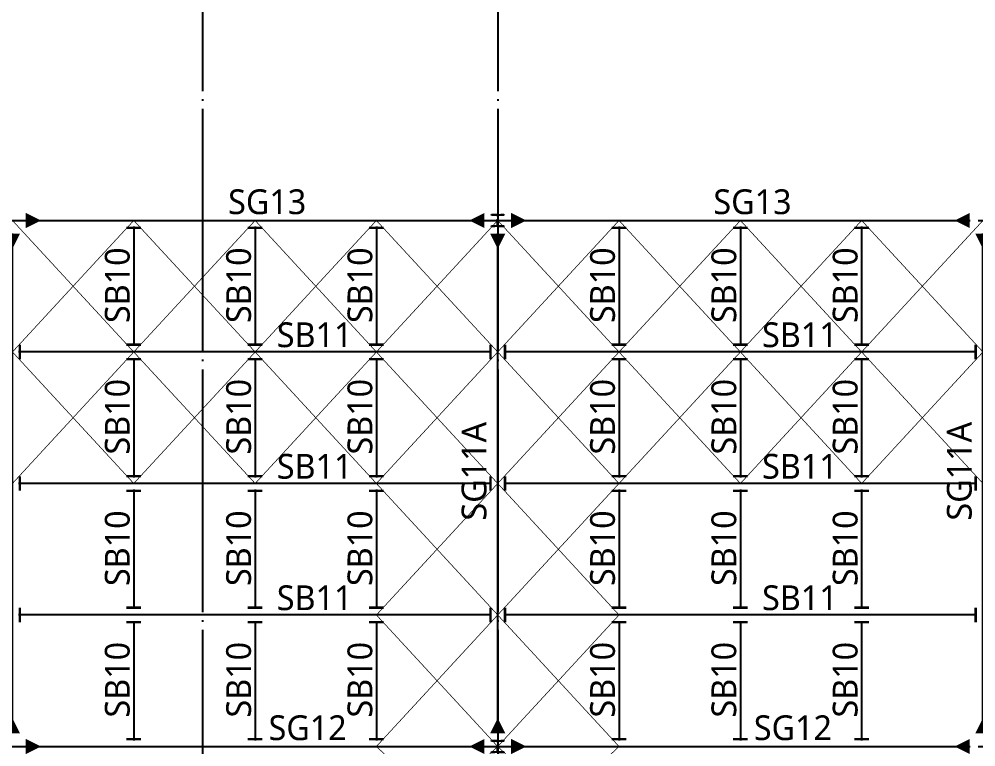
# Model space of a CAD drawing. Header units: millimetres. Extents: x -734060 to 504600, y -7739 to 118800.
# Drawn here: x 390065 to 413724, y 72891 to 90876 of the extents above; entities that cross this region are included whole.
import ezdxf

# ---------------------------------------------------------------- set-up
doc = ezdxf.new("R2010")
doc.units = ezdxf.units.MM
doc.header["$LTSCALE"] = 200
for name, pattern in [('CEN-GAUN', [32.2, 30, -1, 0.2, -1]), ('HIDDEN', [0.375, 0.25, -0.125]), ('PHANTOM2', [1.25, 0.625, -0.125, 0.125, -0.125, 0.125, -0.125])]:
    doc.linetypes.add(name, pattern=pattern)
doc.layers.get('DEFPOINTS').update_dxf_attribs({"color": 137})
for name, color, linetype in [('CEN', 1, 'CEN-GAUN'), ('ETC', 8, 'Continuous'), ('S-STG', 4, 'Continuous'), ('Z-STL-BEAM', 6, 'Continuous'), ('Z-하부구조체', 6, 'HIDDEN')]:
    doc.layers.add(name, color=color, linetype=linetype)
doc.styles.add('ROMANS', font='malgun.ttf')
doc.styles.add('휘츠', font='malgun.ttf')
doc.dimstyles.new('STL-MOM-150', dxfattribs={"dimscale": 150, "dimtxt": 3, "dimasz": 1, "dimexe": 1.25, "dimexo": 0.625, "dimgap": 1.5, "dimtad": 1, "dimtxsty": 'ROMANS', "dimblk": 'DOT_MOM', "dimcen": 0, "dimse1": 1, "dimse2": 1, "dimclrt": 2, "dimadec": 0, "dimazin": 0, "dimtfac": 1, "dimtmove": 2, "dimatfit": 3, "dimfxl": 1.25, "dimarcsym": 0})

# ---------------------------------------------------------------- blocks, each defined once
blk = doc.blocks.new('DOT_MOM')
at = {"color": 0}
blk.add_lwpolyline([(-3.5, 0, 0, 2.5, 0), (-1, 0, 2.5, 2.5, 0)], format="xyseb", dxfattribs=at)
blk = doc.blocks.new('*D294')
at = {"layer": 'DEFPOINTS', "color": 0, "transparency": 16777216}
for p in [(389900, 85725), (389900, 85725), (389900, 73075)]:
    blk.add_point(p, dxfattribs=at)
at = {"layer": 'S-STG', "lineweight": -2, "transparency": 16777216}
blk.add_line((389900, 73225), (389900, 85575), dxfattribs=at)
at = {"layer": 'S-STG', "lineweight": -2, "transparency": 16777216, "xscale": 150, "yscale": 150, "zscale": 150}
for p, rotation in [((389900, 85725), 90), ((389900, 73075), 270)]:
    blk.add_blockref('DOT_MOM', p, dxfattribs=dict(at, rotation=rotation))
at = {"layer": 'S-STG', "color": 4, "transparency": 16777216, "insert": (389318, 79703), "char_height": 875, "attachment_point": 5, "rotation": 90, "style": '휘츠'}
blk.add_mtext('{\\H0.7x;SG11A}', dxfattribs=at)
blk = doc.blocks.new('*D300')
at = {"layer": 'DEFPOINTS', "color": 0, "transparency": 16777216}
for p in [(401900, 85725), (401900, 85725), (401900, 73075)]:
    blk.add_point(p, dxfattribs=at)
at = {"layer": 'S-STG', "lineweight": -2, "transparency": 16777216}
blk.add_line((401900, 73225), (401900, 85575), dxfattribs=at)
at = {"layer": 'S-STG', "lineweight": -2, "transparency": 16777216, "xscale": 150, "yscale": 150, "zscale": 150}
for p, rotation in [((401900, 85725), 90), ((401900, 73075), 270)]:
    blk.add_blockref('DOT_MOM', p, dxfattribs=dict(at, rotation=rotation))
at = {"layer": 'S-STG', "color": 4, "transparency": 16777216, "insert": (401318, 79703), "char_height": 875, "attachment_point": 5, "rotation": 90, "style": '휘츠'}
blk.add_mtext('{\\H0.7x;SG11A}', dxfattribs=at)
blk = doc.blocks.new('*D306')
at = {"layer": 'DEFPOINTS', "color": 0, "transparency": 16777216}
for p in [(413900, 85725), (413900, 85725), (413900, 73075)]:
    blk.add_point(p, dxfattribs=at)
at = {"layer": 'S-STG', "lineweight": -2, "transparency": 16777216}
blk.add_line((413900, 73225), (413900, 85575), dxfattribs=at)
at = {"layer": 'S-STG', "lineweight": -2, "transparency": 16777216, "xscale": 150, "yscale": 150, "zscale": 150}
for p, rotation in [((413900, 85725), 90), ((413900, 73075), 270)]:
    blk.add_blockref('DOT_MOM', p, dxfattribs=dict(at, rotation=rotation))
at = {"layer": 'S-STG', "color": 4, "transparency": 16777216, "insert": (413318, 79703), "char_height": 875, "attachment_point": 5, "rotation": 90, "style": '휘츠'}
blk.add_mtext('{\\H0.7x;SG11A}', dxfattribs=at)
blk = doc.blocks.new('*D314')
at = {"layer": 'DEFPOINTS', "color": 0, "transparency": 16777216}
for p in [(402081, 85900), (413723, 85900), (413723, 85900)]:
    blk.add_point(p, dxfattribs=at)
at = {"layer": 'S-STG', "lineweight": -2, "transparency": 16777216}
blk.add_line((402231, 85900), (413573, 85900), dxfattribs=at)
at = {"layer": 'S-STG', "lineweight": -2, "transparency": 16777216, "xscale": 150, "yscale": 150, "zscale": 150, "rotation": 180}
blk.add_blockref('DOT_MOM', (402081, 85900), dxfattribs=at)
at = {"layer": 'S-STG', "lineweight": -2, "transparency": 16777216, "xscale": 150, "yscale": 150, "zscale": 150}
blk.add_blockref('DOT_MOM', (413723, 85900), dxfattribs=at)
at = {"layer": 'S-STG', "color": 4, "transparency": 16777216, "insert": (408200, 86359), "char_height": 875, "attachment_point": 5, "style": '휘츠'}
blk.add_mtext('{\\H0.7x;SG13}', dxfattribs=at)
blk = doc.blocks.new('*D316')
at = {"layer": 'DEFPOINTS', "color": 0, "transparency": 16777216}
for p in [(390081, 85900), (401723, 85900), (401723, 85900)]:
    blk.add_point(p, dxfattribs=at)
at = {"layer": 'S-STG', "lineweight": -2, "transparency": 16777216}
blk.add_line((390231, 85900), (401573, 85900), dxfattribs=at)
at = {"layer": 'S-STG', "lineweight": -2, "transparency": 16777216, "xscale": 150, "yscale": 150, "zscale": 150, "rotation": 180}
blk.add_blockref('DOT_MOM', (390081, 85900), dxfattribs=at)
at = {"layer": 'S-STG', "lineweight": -2, "transparency": 16777216, "xscale": 150, "yscale": 150, "zscale": 150}
blk.add_blockref('DOT_MOM', (401723, 85900), dxfattribs=at)
at = {"layer": 'S-STG', "color": 4, "transparency": 16777216, "insert": (396200, 86359), "char_height": 875, "attachment_point": 5, "style": '휘츠'}
blk.add_mtext('{\\H0.7x;SG13}', dxfattribs=at)
blk = doc.blocks.new('*D320')
at = {"layer": 'DEFPOINTS', "color": 0, "transparency": 16777216}
for p in [(402081, 72900), (413723, 72900), (413723, 72900)]:
    blk.add_point(p, dxfattribs=at)
at = {"layer": 'S-STG', "lineweight": -2, "transparency": 16777216}
blk.add_line((402231, 72900), (413573, 72900), dxfattribs=at)
at = {"layer": 'S-STG', "lineweight": -2, "transparency": 16777216, "xscale": 150, "yscale": 150, "zscale": 150, "rotation": 180}
blk.add_blockref('DOT_MOM', (402081, 72900), dxfattribs=at)
at = {"layer": 'S-STG', "lineweight": -2, "transparency": 16777216, "xscale": 150, "yscale": 150, "zscale": 150}
blk.add_blockref('DOT_MOM', (413723, 72900), dxfattribs=at)
at = {"layer": 'S-STG', "color": 4, "transparency": 16777216, "insert": (409200, 73359), "char_height": 875, "attachment_point": 5, "style": '휘츠'}
blk.add_mtext('{\\H0.7x;SG12}', dxfattribs=at)
blk = doc.blocks.new('*D322')
at = {"layer": 'DEFPOINTS', "color": 0, "transparency": 16777216}
for p in [(390081, 72900), (401723, 72900), (401723, 72900)]:
    blk.add_point(p, dxfattribs=at)
at = {"layer": 'S-STG', "lineweight": -2, "transparency": 16777216}
blk.add_line((390231, 72900), (401573, 72900), dxfattribs=at)
at = {"layer": 'S-STG', "lineweight": -2, "transparency": 16777216, "xscale": 150, "yscale": 150, "zscale": 150, "rotation": 180}
blk.add_blockref('DOT_MOM', (390081, 72900), dxfattribs=at)
at = {"layer": 'S-STG', "lineweight": -2, "transparency": 16777216, "xscale": 150, "yscale": 150, "zscale": 150}
blk.add_blockref('DOT_MOM', (401723, 72900), dxfattribs=at)
at = {"layer": 'S-STG', "color": 4, "transparency": 16777216, "insert": (397200, 73359), "char_height": 875, "attachment_point": 5, "style": '휘츠'}
blk.add_mtext('{\\H0.7x;SG12}', dxfattribs=at)
blk = doc.blocks.new('DOT_PIN')
at = {"layer": 'Z-STL-BEAM', "ltscale": 0.4, "const_width": 0.4}
blk.add_lwpolyline([(-1.2, 1.2), (-1.2, -1.2)], dxfattribs=at)
blk = doc.blocks.new('*D642')
at = {"layer": 'DEFPOINTS', "color": 0, "ltscale": 0.4, "transparency": 16777216}
for p in [(401900, 82650), (401900, 82650), (413900, 82650)]:
    blk.add_point(p, dxfattribs=at)
at = {"layer": 'Z-STL-BEAM', "lineweight": -2, "ltscale": 0.4, "transparency": 16777216}
blk.add_line((413750, 82650), (402050, 82650), dxfattribs=at)
at = {"layer": 'Z-STL-BEAM', "lineweight": -2, "ltscale": 0.4, "transparency": 16777216, "xscale": 150, "yscale": 150, "zscale": 150, "rotation": 180}
blk.add_blockref('DOT_PIN', (401900, 82650), dxfattribs=at)
at = {"layer": 'Z-STL-BEAM', "lineweight": -2, "ltscale": 0.4, "transparency": 16777216, "xscale": 150, "yscale": 150, "zscale": 150}
blk.add_blockref('DOT_PIN', (413900, 82650), dxfattribs=at)
at = {"layer": 'Z-STL-BEAM', "color": 2, "ltscale": 0.4, "transparency": 16777216, "insert": (409373, 83071), "char_height": 875, "attachment_point": 5, "style": '휘츠'}
blk.add_mtext('{\\H0.7x;SB11}', dxfattribs=at)
blk = doc.blocks.new('*D644')
at = {"layer": 'DEFPOINTS', "color": 0, "ltscale": 0.4, "transparency": 16777216}
for p in [(401900, 79400), (401900, 79400), (413900, 79400)]:
    blk.add_point(p, dxfattribs=at)
at = {"layer": 'Z-STL-BEAM', "lineweight": -2, "ltscale": 0.4, "transparency": 16777216}
blk.add_line((413750, 79400), (402050, 79400), dxfattribs=at)
at = {"layer": 'Z-STL-BEAM', "lineweight": -2, "ltscale": 0.4, "transparency": 16777216, "xscale": 150, "yscale": 150, "zscale": 150, "rotation": 180}
blk.add_blockref('DOT_PIN', (401900, 79400), dxfattribs=at)
at = {"layer": 'Z-STL-BEAM', "lineweight": -2, "ltscale": 0.4, "transparency": 16777216, "xscale": 150, "yscale": 150, "zscale": 150}
blk.add_blockref('DOT_PIN', (413900, 79400), dxfattribs=at)
at = {"layer": 'Z-STL-BEAM', "color": 2, "ltscale": 0.4, "transparency": 16777216, "insert": (409373, 79821), "char_height": 875, "attachment_point": 5, "style": '휘츠'}
blk.add_mtext('{\\H0.7x;SB11}', dxfattribs=at)
blk = doc.blocks.new('*D646')
at = {"layer": 'DEFPOINTS', "color": 0, "ltscale": 0.4, "transparency": 16777216}
for p in [(401900, 76150), (401900, 76150), (413900, 76150)]:
    blk.add_point(p, dxfattribs=at)
at = {"layer": 'Z-STL-BEAM', "lineweight": -2, "ltscale": 0.4, "transparency": 16777216}
blk.add_line((413750, 76150), (402050, 76150), dxfattribs=at)
at = {"layer": 'Z-STL-BEAM', "lineweight": -2, "ltscale": 0.4, "transparency": 16777216, "xscale": 150, "yscale": 150, "zscale": 150, "rotation": 180}
blk.add_blockref('DOT_PIN', (401900, 76150), dxfattribs=at)
at = {"layer": 'Z-STL-BEAM', "lineweight": -2, "ltscale": 0.4, "transparency": 16777216, "xscale": 150, "yscale": 150, "zscale": 150}
blk.add_blockref('DOT_PIN', (413900, 76150), dxfattribs=at)
at = {"layer": 'Z-STL-BEAM', "color": 2, "ltscale": 0.4, "transparency": 16777216, "insert": (409373, 76571), "char_height": 875, "attachment_point": 5, "style": '휘츠'}
blk.add_mtext('{\\H0.7x;SB11}', dxfattribs=at)
blk = doc.blocks.new('*D658')
at = {"layer": 'DEFPOINTS', "color": 0, "ltscale": 0.4, "transparency": 16777216}
for p in [(410900, 76150), (410900, 72900), (410900, 72900)]:
    blk.add_point(p, dxfattribs=at)
at = {"layer": 'Z-STL-BEAM', "lineweight": -2, "ltscale": 0.4, "transparency": 16777216}
blk.add_line((410900, 76000), (410900, 73050), dxfattribs=at)
at = {"layer": 'Z-STL-BEAM', "lineweight": -2, "ltscale": 0.4, "transparency": 16777216, "xscale": 150, "yscale": 150, "zscale": 150}
for p, rotation in [((410900, 76150), 90), ((410900, 72900), 270)]:
    blk.add_blockref('DOT_PIN', p, dxfattribs=dict(at, rotation=rotation))
at = {"layer": 'Z-STL-BEAM', "color": 2, "ltscale": 0.4, "transparency": 16777216, "insert": (410496, 74550), "char_height": 875, "attachment_point": 5, "rotation": 90, "style": '휘츠'}
blk.add_mtext('{\\H0.7x;SB10}', dxfattribs=at)
blk = doc.blocks.new('*D660')
at = {"layer": 'DEFPOINTS', "color": 0, "ltscale": 0.4, "transparency": 16777216}
for p in [(407900, 76150), (407900, 72900), (407900, 72900)]:
    blk.add_point(p, dxfattribs=at)
at = {"layer": 'Z-STL-BEAM', "lineweight": -2, "ltscale": 0.4, "transparency": 16777216}
blk.add_line((407900, 76000), (407900, 73050), dxfattribs=at)
at = {"layer": 'Z-STL-BEAM', "lineweight": -2, "ltscale": 0.4, "transparency": 16777216, "xscale": 150, "yscale": 150, "zscale": 150}
for p, rotation in [((407900, 76150), 90), ((407900, 72900), 270)]:
    blk.add_blockref('DOT_PIN', p, dxfattribs=dict(at, rotation=rotation))
at = {"layer": 'Z-STL-BEAM', "color": 2, "ltscale": 0.4, "transparency": 16777216, "insert": (407496, 74550), "char_height": 875, "attachment_point": 5, "rotation": 90, "style": '휘츠'}
blk.add_mtext('{\\H0.7x;SB10}', dxfattribs=at)
blk = doc.blocks.new('*D662')
at = {"layer": 'DEFPOINTS', "color": 0, "ltscale": 0.4, "transparency": 16777216}
for p in [(404900, 76150), (404900, 72900), (404900, 72900)]:
    blk.add_point(p, dxfattribs=at)
at = {"layer": 'Z-STL-BEAM', "lineweight": -2, "ltscale": 0.4, "transparency": 16777216}
blk.add_line((404900, 76000), (404900, 73050), dxfattribs=at)
at = {"layer": 'Z-STL-BEAM', "lineweight": -2, "ltscale": 0.4, "transparency": 16777216, "xscale": 150, "yscale": 150, "zscale": 150}
for p, rotation in [((404900, 76150), 90), ((404900, 72900), 270)]:
    blk.add_blockref('DOT_PIN', p, dxfattribs=dict(at, rotation=rotation))
at = {"layer": 'Z-STL-BEAM', "color": 2, "ltscale": 0.4, "transparency": 16777216, "insert": (404496, 74550), "char_height": 875, "attachment_point": 5, "rotation": 90, "style": '휘츠'}
blk.add_mtext('{\\H0.7x;SB10}', dxfattribs=at)
blk = doc.blocks.new('*D670')
at = {"layer": 'DEFPOINTS', "color": 0, "ltscale": 0.4, "transparency": 16777216}
for p in [(410900, 79400), (410900, 76150), (410900, 76150)]:
    blk.add_point(p, dxfattribs=at)
at = {"layer": 'Z-STL-BEAM', "lineweight": -2, "ltscale": 0.4, "transparency": 16777216}
blk.add_line((410900, 79250), (410900, 76300), dxfattribs=at)
at = {"layer": 'Z-STL-BEAM', "lineweight": -2, "ltscale": 0.4, "transparency": 16777216, "xscale": 150, "yscale": 150, "zscale": 150}
for p, rotation in [((410900, 79400), 90), ((410900, 76150), 270)]:
    blk.add_blockref('DOT_PIN', p, dxfattribs=dict(at, rotation=rotation))
at = {"layer": 'Z-STL-BEAM', "color": 2, "ltscale": 0.4, "transparency": 16777216, "insert": (410496, 77800), "char_height": 875, "attachment_point": 5, "rotation": 90, "style": '휘츠'}
blk.add_mtext('{\\H0.7x;SB10}', dxfattribs=at)
blk = doc.blocks.new('*D672')
at = {"layer": 'DEFPOINTS', "color": 0, "ltscale": 0.4, "transparency": 16777216}
for p in [(407900, 79400), (407900, 76150), (407900, 76150)]:
    blk.add_point(p, dxfattribs=at)
at = {"layer": 'Z-STL-BEAM', "lineweight": -2, "ltscale": 0.4, "transparency": 16777216}
blk.add_line((407900, 79250), (407900, 76300), dxfattribs=at)
at = {"layer": 'Z-STL-BEAM', "lineweight": -2, "ltscale": 0.4, "transparency": 16777216, "xscale": 150, "yscale": 150, "zscale": 150}
for p, rotation in [((407900, 79400), 90), ((407900, 76150), 270)]:
    blk.add_blockref('DOT_PIN', p, dxfattribs=dict(at, rotation=rotation))
at = {"layer": 'Z-STL-BEAM', "color": 2, "ltscale": 0.4, "transparency": 16777216, "insert": (407496, 77800), "char_height": 875, "attachment_point": 5, "rotation": 90, "style": '휘츠'}
blk.add_mtext('{\\H0.7x;SB10}', dxfattribs=at)
blk = doc.blocks.new('*D674')
at = {"layer": 'DEFPOINTS', "color": 0, "ltscale": 0.4, "transparency": 16777216}
for p in [(404900, 79400), (404900, 76150), (404900, 76150)]:
    blk.add_point(p, dxfattribs=at)
at = {"layer": 'Z-STL-BEAM', "lineweight": -2, "ltscale": 0.4, "transparency": 16777216}
blk.add_line((404900, 79250), (404900, 76300), dxfattribs=at)
at = {"layer": 'Z-STL-BEAM', "lineweight": -2, "ltscale": 0.4, "transparency": 16777216, "xscale": 150, "yscale": 150, "zscale": 150}
for p, rotation in [((404900, 79400), 90), ((404900, 76150), 270)]:
    blk.add_blockref('DOT_PIN', p, dxfattribs=dict(at, rotation=rotation))
at = {"layer": 'Z-STL-BEAM', "color": 2, "ltscale": 0.4, "transparency": 16777216, "insert": (404496, 77800), "char_height": 875, "attachment_point": 5, "rotation": 90, "style": '휘츠'}
blk.add_mtext('{\\H0.7x;SB10}', dxfattribs=at)
blk = doc.blocks.new('*D682')
at = {"layer": 'DEFPOINTS', "color": 0, "ltscale": 0.4, "transparency": 16777216}
for p in [(410900, 82650), (410900, 79400), (410900, 79400)]:
    blk.add_point(p, dxfattribs=at)
at = {"layer": 'Z-STL-BEAM', "lineweight": -2, "ltscale": 0.4, "transparency": 16777216}
blk.add_line((410900, 82500), (410900, 79550), dxfattribs=at)
at = {"layer": 'Z-STL-BEAM', "lineweight": -2, "ltscale": 0.4, "transparency": 16777216, "xscale": 150, "yscale": 150, "zscale": 150}
for p, rotation in [((410900, 82650), 90), ((410900, 79400), 270)]:
    blk.add_blockref('DOT_PIN', p, dxfattribs=dict(at, rotation=rotation))
at = {"layer": 'Z-STL-BEAM', "color": 2, "ltscale": 0.4, "transparency": 16777216, "insert": (410496, 81050), "char_height": 875, "attachment_point": 5, "rotation": 90, "style": '휘츠'}
blk.add_mtext('{\\H0.7x;SB10}', dxfattribs=at)
blk = doc.blocks.new('*D684')
at = {"layer": 'DEFPOINTS', "color": 0, "ltscale": 0.4, "transparency": 16777216}
for p in [(407900, 82650), (407900, 79400), (407900, 79400)]:
    blk.add_point(p, dxfattribs=at)
at = {"layer": 'Z-STL-BEAM', "lineweight": -2, "ltscale": 0.4, "transparency": 16777216}
blk.add_line((407900, 82500), (407900, 79550), dxfattribs=at)
at = {"layer": 'Z-STL-BEAM', "lineweight": -2, "ltscale": 0.4, "transparency": 16777216, "xscale": 150, "yscale": 150, "zscale": 150}
for p, rotation in [((407900, 82650), 90), ((407900, 79400), 270)]:
    blk.add_blockref('DOT_PIN', p, dxfattribs=dict(at, rotation=rotation))
at = {"layer": 'Z-STL-BEAM', "color": 2, "ltscale": 0.4, "transparency": 16777216, "insert": (407496, 81050), "char_height": 875, "attachment_point": 5, "rotation": 90, "style": '휘츠'}
blk.add_mtext('{\\H0.7x;SB10}', dxfattribs=at)
blk = doc.blocks.new('*D686')
at = {"layer": 'DEFPOINTS', "color": 0, "ltscale": 0.4, "transparency": 16777216}
for p in [(404900, 82650), (404900, 79400), (404900, 79400)]:
    blk.add_point(p, dxfattribs=at)
at = {"layer": 'Z-STL-BEAM', "lineweight": -2, "ltscale": 0.4, "transparency": 16777216}
blk.add_line((404900, 82500), (404900, 79550), dxfattribs=at)
at = {"layer": 'Z-STL-BEAM', "lineweight": -2, "ltscale": 0.4, "transparency": 16777216, "xscale": 150, "yscale": 150, "zscale": 150}
for p, rotation in [((404900, 82650), 90), ((404900, 79400), 270)]:
    blk.add_blockref('DOT_PIN', p, dxfattribs=dict(at, rotation=rotation))
at = {"layer": 'Z-STL-BEAM', "color": 2, "ltscale": 0.4, "transparency": 16777216, "insert": (404496, 81050), "char_height": 875, "attachment_point": 5, "rotation": 90, "style": '휘츠'}
blk.add_mtext('{\\H0.7x;SB10}', dxfattribs=at)
blk = doc.blocks.new('*D694')
at = {"layer": 'DEFPOINTS', "color": 0, "ltscale": 0.4, "transparency": 16777216}
for p in [(410900, 85900), (410900, 82650), (410900, 82650)]:
    blk.add_point(p, dxfattribs=at)
at = {"layer": 'Z-STL-BEAM', "lineweight": -2, "ltscale": 0.4, "transparency": 16777216}
blk.add_line((410900, 85750), (410900, 82800), dxfattribs=at)
at = {"layer": 'Z-STL-BEAM', "lineweight": -2, "ltscale": 0.4, "transparency": 16777216, "xscale": 150, "yscale": 150, "zscale": 150}
for p, rotation in [((410900, 85900), 90), ((410900, 82650), 270)]:
    blk.add_blockref('DOT_PIN', p, dxfattribs=dict(at, rotation=rotation))
at = {"layer": 'Z-STL-BEAM', "color": 2, "ltscale": 0.4, "transparency": 16777216, "insert": (410496, 84300), "char_height": 875, "attachment_point": 5, "rotation": 90, "style": '휘츠'}
blk.add_mtext('{\\H0.7x;SB10}', dxfattribs=at)
blk = doc.blocks.new('*D696')
at = {"layer": 'DEFPOINTS', "color": 0, "ltscale": 0.4, "transparency": 16777216}
for p in [(407900, 85900), (407900, 82650), (407900, 82650)]:
    blk.add_point(p, dxfattribs=at)
at = {"layer": 'Z-STL-BEAM', "lineweight": -2, "ltscale": 0.4, "transparency": 16777216}
blk.add_line((407900, 85750), (407900, 82800), dxfattribs=at)
at = {"layer": 'Z-STL-BEAM', "lineweight": -2, "ltscale": 0.4, "transparency": 16777216, "xscale": 150, "yscale": 150, "zscale": 150}
for p, rotation in [((407900, 85900), 90), ((407900, 82650), 270)]:
    blk.add_blockref('DOT_PIN', p, dxfattribs=dict(at, rotation=rotation))
at = {"layer": 'Z-STL-BEAM', "color": 2, "ltscale": 0.4, "transparency": 16777216, "insert": (407496, 84300), "char_height": 875, "attachment_point": 5, "rotation": 90, "style": '휘츠'}
blk.add_mtext('{\\H0.7x;SB10}', dxfattribs=at)
blk = doc.blocks.new('*D698')
at = {"layer": 'DEFPOINTS', "color": 0, "ltscale": 0.4, "transparency": 16777216}
for p in [(404900, 85900), (404900, 82650), (404900, 82650)]:
    blk.add_point(p, dxfattribs=at)
at = {"layer": 'Z-STL-BEAM', "lineweight": -2, "ltscale": 0.4, "transparency": 16777216}
blk.add_line((404900, 85750), (404900, 82800), dxfattribs=at)
at = {"layer": 'Z-STL-BEAM', "lineweight": -2, "ltscale": 0.4, "transparency": 16777216, "xscale": 150, "yscale": 150, "zscale": 150}
for p, rotation in [((404900, 85900), 90), ((404900, 82650), 270)]:
    blk.add_blockref('DOT_PIN', p, dxfattribs=dict(at, rotation=rotation))
at = {"layer": 'Z-STL-BEAM', "color": 2, "ltscale": 0.4, "transparency": 16777216, "insert": (404496, 84300), "char_height": 875, "attachment_point": 5, "rotation": 90, "style": '휘츠'}
blk.add_mtext('{\\H0.7x;SB10}', dxfattribs=at)
blk = doc.blocks.new('*D700')
at = {"layer": 'DEFPOINTS', "color": 0, "ltscale": 0.4, "transparency": 16777216}
for p in [(389900, 82650), (389900, 82650), (401900, 82650)]:
    blk.add_point(p, dxfattribs=at)
at = {"layer": 'Z-STL-BEAM', "lineweight": -2, "ltscale": 0.4, "transparency": 16777216}
blk.add_line((401750, 82650), (390050, 82650), dxfattribs=at)
at = {"layer": 'Z-STL-BEAM', "lineweight": -2, "ltscale": 0.4, "transparency": 16777216, "xscale": 150, "yscale": 150, "zscale": 150, "rotation": 180}
blk.add_blockref('DOT_PIN', (389900, 82650), dxfattribs=at)
at = {"layer": 'Z-STL-BEAM', "lineweight": -2, "ltscale": 0.4, "transparency": 16777216, "xscale": 150, "yscale": 150, "zscale": 150}
blk.add_blockref('DOT_PIN', (401900, 82650), dxfattribs=at)
at = {"layer": 'Z-STL-BEAM', "color": 2, "ltscale": 0.4, "transparency": 16777216, "insert": (397373, 83071), "char_height": 875, "attachment_point": 5, "style": '휘츠'}
blk.add_mtext('{\\H0.7x;SB11}', dxfattribs=at)
blk = doc.blocks.new('*D702')
at = {"layer": 'DEFPOINTS', "color": 0, "ltscale": 0.4, "transparency": 16777216}
for p in [(389900, 79400), (389900, 79400), (401900, 79400)]:
    blk.add_point(p, dxfattribs=at)
at = {"layer": 'Z-STL-BEAM', "lineweight": -2, "ltscale": 0.4, "transparency": 16777216}
blk.add_line((401750, 79400), (390050, 79400), dxfattribs=at)
at = {"layer": 'Z-STL-BEAM', "lineweight": -2, "ltscale": 0.4, "transparency": 16777216, "xscale": 150, "yscale": 150, "zscale": 150, "rotation": 180}
blk.add_blockref('DOT_PIN', (389900, 79400), dxfattribs=at)
at = {"layer": 'Z-STL-BEAM', "lineweight": -2, "ltscale": 0.4, "transparency": 16777216, "xscale": 150, "yscale": 150, "zscale": 150}
blk.add_blockref('DOT_PIN', (401900, 79400), dxfattribs=at)
at = {"layer": 'Z-STL-BEAM', "color": 2, "ltscale": 0.4, "transparency": 16777216, "insert": (397373, 79821), "char_height": 875, "attachment_point": 5, "style": '휘츠'}
blk.add_mtext('{\\H0.7x;SB11}', dxfattribs=at)
blk = doc.blocks.new('*D704')
at = {"layer": 'DEFPOINTS', "color": 0, "ltscale": 0.4, "transparency": 16777216}
for p in [(389900, 76150), (389900, 76150), (401900, 76150)]:
    blk.add_point(p, dxfattribs=at)
at = {"layer": 'Z-STL-BEAM', "lineweight": -2, "ltscale": 0.4, "transparency": 16777216}
blk.add_line((401750, 76150), (390050, 76150), dxfattribs=at)
at = {"layer": 'Z-STL-BEAM', "lineweight": -2, "ltscale": 0.4, "transparency": 16777216, "xscale": 150, "yscale": 150, "zscale": 150, "rotation": 180}
blk.add_blockref('DOT_PIN', (389900, 76150), dxfattribs=at)
at = {"layer": 'Z-STL-BEAM', "lineweight": -2, "ltscale": 0.4, "transparency": 16777216, "xscale": 150, "yscale": 150, "zscale": 150}
blk.add_blockref('DOT_PIN', (401900, 76150), dxfattribs=at)
at = {"layer": 'Z-STL-BEAM', "color": 2, "ltscale": 0.4, "transparency": 16777216, "insert": (397373, 76571), "char_height": 875, "attachment_point": 5, "style": '휘츠'}
blk.add_mtext('{\\H0.7x;SB11}', dxfattribs=at)
blk = doc.blocks.new('*D706')
at = {"layer": 'DEFPOINTS', "color": 0, "ltscale": 0.4, "transparency": 16777216}
for p in [(398900, 76150), (398900, 72900), (398900, 72900)]:
    blk.add_point(p, dxfattribs=at)
at = {"layer": 'Z-STL-BEAM', "lineweight": -2, "ltscale": 0.4, "transparency": 16777216}
blk.add_line((398900, 76000), (398900, 73050), dxfattribs=at)
at = {"layer": 'Z-STL-BEAM', "lineweight": -2, "ltscale": 0.4, "transparency": 16777216, "xscale": 150, "yscale": 150, "zscale": 150}
for p, rotation in [((398900, 76150), 90), ((398900, 72900), 270)]:
    blk.add_blockref('DOT_PIN', p, dxfattribs=dict(at, rotation=rotation))
at = {"layer": 'Z-STL-BEAM', "color": 2, "ltscale": 0.4, "transparency": 16777216, "insert": (398496, 74550), "char_height": 875, "attachment_point": 5, "rotation": 90, "style": '휘츠'}
blk.add_mtext('{\\H0.7x;SB10}', dxfattribs=at)
blk = doc.blocks.new('*D708')
at = {"layer": 'DEFPOINTS', "color": 0, "ltscale": 0.4, "transparency": 16777216}
for p in [(395900, 76150), (395900, 72900), (395900, 72900)]:
    blk.add_point(p, dxfattribs=at)
at = {"layer": 'Z-STL-BEAM', "lineweight": -2, "ltscale": 0.4, "transparency": 16777216}
blk.add_line((395900, 76000), (395900, 73050), dxfattribs=at)
at = {"layer": 'Z-STL-BEAM', "lineweight": -2, "ltscale": 0.4, "transparency": 16777216, "xscale": 150, "yscale": 150, "zscale": 150}
for p, rotation in [((395900, 76150), 90), ((395900, 72900), 270)]:
    blk.add_blockref('DOT_PIN', p, dxfattribs=dict(at, rotation=rotation))
at = {"layer": 'Z-STL-BEAM', "color": 2, "ltscale": 0.4, "transparency": 16777216, "insert": (395496, 74550), "char_height": 875, "attachment_point": 5, "rotation": 90, "style": '휘츠'}
blk.add_mtext('{\\H0.7x;SB10}', dxfattribs=at)
blk = doc.blocks.new('*D710')
at = {"layer": 'DEFPOINTS', "color": 0, "ltscale": 0.4, "transparency": 16777216}
for p in [(392900, 76150), (392900, 72900), (392900, 72900)]:
    blk.add_point(p, dxfattribs=at)
at = {"layer": 'Z-STL-BEAM', "lineweight": -2, "ltscale": 0.4, "transparency": 16777216}
blk.add_line((392900, 76000), (392900, 73050), dxfattribs=at)
at = {"layer": 'Z-STL-BEAM', "lineweight": -2, "ltscale": 0.4, "transparency": 16777216, "xscale": 150, "yscale": 150, "zscale": 150}
for p, rotation in [((392900, 76150), 90), ((392900, 72900), 270)]:
    blk.add_blockref('DOT_PIN', p, dxfattribs=dict(at, rotation=rotation))
at = {"layer": 'Z-STL-BEAM', "color": 2, "ltscale": 0.4, "transparency": 16777216, "insert": (392496, 74550), "char_height": 875, "attachment_point": 5, "rotation": 90, "style": '휘츠'}
blk.add_mtext('{\\H0.7x;SB10}', dxfattribs=at)
blk = doc.blocks.new('*D712')
at = {"layer": 'DEFPOINTS', "color": 0, "ltscale": 0.4, "transparency": 16777216}
for p in [(398900, 79400), (398900, 76150), (398900, 76150)]:
    blk.add_point(p, dxfattribs=at)
at = {"layer": 'Z-STL-BEAM', "lineweight": -2, "ltscale": 0.4, "transparency": 16777216}
blk.add_line((398900, 79250), (398900, 76300), dxfattribs=at)
at = {"layer": 'Z-STL-BEAM', "lineweight": -2, "ltscale": 0.4, "transparency": 16777216, "xscale": 150, "yscale": 150, "zscale": 150}
for p, rotation in [((398900, 79400), 90), ((398900, 76150), 270)]:
    blk.add_blockref('DOT_PIN', p, dxfattribs=dict(at, rotation=rotation))
at = {"layer": 'Z-STL-BEAM', "color": 2, "ltscale": 0.4, "transparency": 16777216, "insert": (398496, 77800), "char_height": 875, "attachment_point": 5, "rotation": 90, "style": '휘츠'}
blk.add_mtext('{\\H0.7x;SB10}', dxfattribs=at)
blk = doc.blocks.new('*D714')
at = {"layer": 'DEFPOINTS', "color": 0, "ltscale": 0.4, "transparency": 16777216}
for p in [(395900, 79400), (395900, 76150), (395900, 76150)]:
    blk.add_point(p, dxfattribs=at)
at = {"layer": 'Z-STL-BEAM', "lineweight": -2, "ltscale": 0.4, "transparency": 16777216}
blk.add_line((395900, 79250), (395900, 76300), dxfattribs=at)
at = {"layer": 'Z-STL-BEAM', "lineweight": -2, "ltscale": 0.4, "transparency": 16777216, "xscale": 150, "yscale": 150, "zscale": 150}
for p, rotation in [((395900, 79400), 90), ((395900, 76150), 270)]:
    blk.add_blockref('DOT_PIN', p, dxfattribs=dict(at, rotation=rotation))
at = {"layer": 'Z-STL-BEAM', "color": 2, "ltscale": 0.4, "transparency": 16777216, "insert": (395496, 77800), "char_height": 875, "attachment_point": 5, "rotation": 90, "style": '휘츠'}
blk.add_mtext('{\\H0.7x;SB10}', dxfattribs=at)
blk = doc.blocks.new('*D716')
at = {"layer": 'DEFPOINTS', "color": 0, "ltscale": 0.4, "transparency": 16777216}
for p in [(392900, 79400), (392900, 76150), (392900, 76150)]:
    blk.add_point(p, dxfattribs=at)
at = {"layer": 'Z-STL-BEAM', "lineweight": -2, "ltscale": 0.4, "transparency": 16777216}
blk.add_line((392900, 79250), (392900, 76300), dxfattribs=at)
at = {"layer": 'Z-STL-BEAM', "lineweight": -2, "ltscale": 0.4, "transparency": 16777216, "xscale": 150, "yscale": 150, "zscale": 150}
for p, rotation in [((392900, 79400), 90), ((392900, 76150), 270)]:
    blk.add_blockref('DOT_PIN', p, dxfattribs=dict(at, rotation=rotation))
at = {"layer": 'Z-STL-BEAM', "color": 2, "ltscale": 0.4, "transparency": 16777216, "insert": (392496, 77800), "char_height": 875, "attachment_point": 5, "rotation": 90, "style": '휘츠'}
blk.add_mtext('{\\H0.7x;SB10}', dxfattribs=at)
blk = doc.blocks.new('*D718')
at = {"layer": 'DEFPOINTS', "color": 0, "ltscale": 0.4, "transparency": 16777216}
for p in [(398900, 82650), (398900, 79400), (398900, 79400)]:
    blk.add_point(p, dxfattribs=at)
at = {"layer": 'Z-STL-BEAM', "lineweight": -2, "ltscale": 0.4, "transparency": 16777216}
blk.add_line((398900, 82500), (398900, 79550), dxfattribs=at)
at = {"layer": 'Z-STL-BEAM', "lineweight": -2, "ltscale": 0.4, "transparency": 16777216, "xscale": 150, "yscale": 150, "zscale": 150}
for p, rotation in [((398900, 82650), 90), ((398900, 79400), 270)]:
    blk.add_blockref('DOT_PIN', p, dxfattribs=dict(at, rotation=rotation))
at = {"layer": 'Z-STL-BEAM', "color": 2, "ltscale": 0.4, "transparency": 16777216, "insert": (398496, 81050), "char_height": 875, "attachment_point": 5, "rotation": 90, "style": '휘츠'}
blk.add_mtext('{\\H0.7x;SB10}', dxfattribs=at)
blk = doc.blocks.new('*D720')
at = {"layer": 'DEFPOINTS', "color": 0, "ltscale": 0.4, "transparency": 16777216}
for p in [(395900, 82650), (395900, 79400), (395900, 79400)]:
    blk.add_point(p, dxfattribs=at)
at = {"layer": 'Z-STL-BEAM', "lineweight": -2, "ltscale": 0.4, "transparency": 16777216}
blk.add_line((395900, 82500), (395900, 79550), dxfattribs=at)
at = {"layer": 'Z-STL-BEAM', "lineweight": -2, "ltscale": 0.4, "transparency": 16777216, "xscale": 150, "yscale": 150, "zscale": 150}
for p, rotation in [((395900, 82650), 90), ((395900, 79400), 270)]:
    blk.add_blockref('DOT_PIN', p, dxfattribs=dict(at, rotation=rotation))
at = {"layer": 'Z-STL-BEAM', "color": 2, "ltscale": 0.4, "transparency": 16777216, "insert": (395496, 81050), "char_height": 875, "attachment_point": 5, "rotation": 90, "style": '휘츠'}
blk.add_mtext('{\\H0.7x;SB10}', dxfattribs=at)
blk = doc.blocks.new('*D722')
at = {"layer": 'DEFPOINTS', "color": 0, "ltscale": 0.4, "transparency": 16777216}
for p in [(392900, 82650), (392900, 79400), (392900, 79400)]:
    blk.add_point(p, dxfattribs=at)
at = {"layer": 'Z-STL-BEAM', "lineweight": -2, "ltscale": 0.4, "transparency": 16777216}
blk.add_line((392900, 82500), (392900, 79550), dxfattribs=at)
at = {"layer": 'Z-STL-BEAM', "lineweight": -2, "ltscale": 0.4, "transparency": 16777216, "xscale": 150, "yscale": 150, "zscale": 150}
for p, rotation in [((392900, 82650), 90), ((392900, 79400), 270)]:
    blk.add_blockref('DOT_PIN', p, dxfattribs=dict(at, rotation=rotation))
at = {"layer": 'Z-STL-BEAM', "color": 2, "ltscale": 0.4, "transparency": 16777216, "insert": (392496, 81050), "char_height": 875, "attachment_point": 5, "rotation": 90, "style": '휘츠'}
blk.add_mtext('{\\H0.7x;SB10}', dxfattribs=at)
blk = doc.blocks.new('*D724')
at = {"layer": 'DEFPOINTS', "color": 0, "ltscale": 0.4, "transparency": 16777216}
for p in [(398900, 85900), (398900, 82650), (398900, 82650)]:
    blk.add_point(p, dxfattribs=at)
at = {"layer": 'Z-STL-BEAM', "lineweight": -2, "ltscale": 0.4, "transparency": 16777216}
blk.add_line((398900, 85750), (398900, 82800), dxfattribs=at)
at = {"layer": 'Z-STL-BEAM', "lineweight": -2, "ltscale": 0.4, "transparency": 16777216, "xscale": 150, "yscale": 150, "zscale": 150}
for p, rotation in [((398900, 85900), 90), ((398900, 82650), 270)]:
    blk.add_blockref('DOT_PIN', p, dxfattribs=dict(at, rotation=rotation))
at = {"layer": 'Z-STL-BEAM', "color": 2, "ltscale": 0.4, "transparency": 16777216, "insert": (398496, 84300), "char_height": 875, "attachment_point": 5, "rotation": 90, "style": '휘츠'}
blk.add_mtext('{\\H0.7x;SB10}', dxfattribs=at)
blk = doc.blocks.new('*D726')
at = {"layer": 'DEFPOINTS', "color": 0, "ltscale": 0.4, "transparency": 16777216}
for p in [(395900, 85900), (395900, 82650), (395900, 82650)]:
    blk.add_point(p, dxfattribs=at)
at = {"layer": 'Z-STL-BEAM', "lineweight": -2, "ltscale": 0.4, "transparency": 16777216}
blk.add_line((395900, 85750), (395900, 82800), dxfattribs=at)
at = {"layer": 'Z-STL-BEAM', "lineweight": -2, "ltscale": 0.4, "transparency": 16777216, "xscale": 150, "yscale": 150, "zscale": 150}
for p, rotation in [((395900, 85900), 90), ((395900, 82650), 270)]:
    blk.add_blockref('DOT_PIN', p, dxfattribs=dict(at, rotation=rotation))
at = {"layer": 'Z-STL-BEAM', "color": 2, "ltscale": 0.4, "transparency": 16777216, "insert": (395496, 84300), "char_height": 875, "attachment_point": 5, "rotation": 90, "style": '휘츠'}
blk.add_mtext('{\\H0.7x;SB10}', dxfattribs=at)
blk = doc.blocks.new('*D728')
at = {"layer": 'DEFPOINTS', "color": 0, "ltscale": 0.4, "transparency": 16777216}
for p in [(392900, 85900), (392900, 82650), (392900, 82650)]:
    blk.add_point(p, dxfattribs=at)
at = {"layer": 'Z-STL-BEAM', "lineweight": -2, "ltscale": 0.4, "transparency": 16777216}
blk.add_line((392900, 85750), (392900, 82800), dxfattribs=at)
at = {"layer": 'Z-STL-BEAM', "lineweight": -2, "ltscale": 0.4, "transparency": 16777216, "xscale": 150, "yscale": 150, "zscale": 150}
for p, rotation in [((392900, 85900), 90), ((392900, 82650), 270)]:
    blk.add_blockref('DOT_PIN', p, dxfattribs=dict(at, rotation=rotation))
at = {"layer": 'Z-STL-BEAM', "color": 2, "ltscale": 0.4, "transparency": 16777216, "insert": (392496, 84300), "char_height": 875, "attachment_point": 5, "rotation": 90, "style": '휘츠'}
blk.add_mtext('{\\H0.7x;SB10}', dxfattribs=at)

msp = doc.modelspace()

# ---------------------------------------------------------------- linework, layer by layer
at = {"layer": 'CEN'}
for p, q in [((394600, 95100), (394600, 32900)), ((401900, 95100), (401900, 32900)), ((368700, 85900), (453900, 85900)), ((368700, 72900), (453900, 72900))]:
    msp.add_line(p, q, dxfattribs=at)
at = {"layer": 'ETC', "color": 6, "linetype": 'PHANTOM2', "ltscale": 6, "const_width": 18}
for points in [[(401900, 82650), (398900, 85900), (395902.126, 82650), (392900, 85900), (389900, 82650)], [(401900, 85900), (398900, 82650), (395902.126, 85900), (392900, 82650), (389900, 85900)], [(413900, 82650), (410900, 85900), (407902.126, 82650), (404900, 85900), (401900, 82650)], [(413900, 85900), (410900, 82650), (407902.126, 85900), (404900, 82650), (401900, 85900)], [(401900, 79400), (398900, 82650), (395902.126, 79400), (392900, 82650), (389900, 79400)], [(401900, 82650), (398900, 79400), (395902.126, 82650), (392900, 79400), (389900, 82650)], [(413900, 79400), (410900, 82650), (407902.126, 79400), (404900, 82650), (401900, 79400)], [(413900, 82650), (410900, 79400), (407902.126, 82650), (404900, 79400), (401900, 82650)], [(401900, 79400), (398900, 76150), (401900, 72900), (398900, 70060), (401900, 67230)], [(398900, 79400), (401900, 76150), (398900, 72900), (401900, 70060), (398900, 67230)], [(404900, 79400), (401900, 76150), (404900, 72900), (401900, 70060), (404900, 67230)], [(401900, 79400), (404900, 76150), (401900, 72900), (404900, 70060), (401900, 67230)]]:
    msp.add_lwpolyline(points, dxfattribs=at)
at = {"layer": 'Z-하부구조체', "ltscale": 3}
for points in [[(401750, 85750), (401750, 85765), (401877, 85765, 0.414213562), (401895, 85783), (401895, 86017, 0.414213562), (401877, 86035), (401750, 86035), (401750, 86050), (402050, 86050), (402050, 86035), (401923, 86035, 0.414213562), (401905, 86017), (401905, 85783, 0.414213562), (401923, 85765), (402050, 85765), (402050, 85750)], [(401750, 72750), (401750, 72765), (401877, 72765, 0.414213562), (401895, 72783), (401895, 73017, 0.414213562), (401877, 73035), (401750, 73035), (401750, 73050), (402050, 73050), (402050, 73035), (401923, 73035, 0.414213562), (401905, 73017), (401905, 72783, 0.414213562), (401923, 72765), (402050, 72765), (402050, 72750)]]:
    msp.add_lwpolyline(points, format="xyb", close=True, dxfattribs=at)

# ---------------------------------------------------------------- dimensions: what is measured, and where the dimension line sits
at = {"layer": 'S-STG'}
for base, p1, p2, text, picture, middle in [((401723.452, 85900), (390080.801, 85900), (401723.452, 85900), '{\\H0.7x;SG13}', '*D316', (396199.808, 86358.614)), ((413723.452, 85900), (402080.801, 85900), (413723.452, 85900), '{\\H0.7x;SG13}', '*D314', (408199.808, 86358.614)), ((401723.452, 72900), (390080.801, 72900), (401723.452, 72900), '{\\H0.7x;SG12}', '*D322', (397199.808, 73358.614)), ((413723.452, 72900), (402080.801, 72900), (413723.452, 72900), '{\\H0.7x;SG12}', '*D320', (409199.808, 73358.614))]:
    dim = msp.add_linear_dim(base=base, p1=p1, p2=p2, text=text, dimstyle='STL-MOM-150', override={"dimscale": 0, "dimtxt": 875, "dimasz": 150, "dimexe": 156.25, "dimexo": 78.125, "dimgap": 75, "dimtxsty": '휘츠', "dimcen": 0, "dimclrd": 256, "dimclrt": 4, "dimtix": 0, "dimtofl": 1, "dimtmove": 1, "dimatfit": 1}, dxfattribs=at)
    dim.commit()
    dim.dimension.update_dxf_attribs({"geometry": picture, "text_midpoint": middle, "dimtype": 160})
for base, p1, p2, picture, middle in [((389900, 85725), (389900, 73075), (389900, 85725), '*D294', (389318, 79702.848)), ((401900, 85725), (401900, 73075), (401900, 85725), '*D300', (401318, 79702.848)), ((413900, 85725), (413900, 73075), (413900, 85725), '*D306', (413318, 79702.848))]:
    dim = msp.add_linear_dim(base=base, p1=p1, p2=p2, angle=90, text='{\\H0.7x;SG11A}', dimstyle='STL-MOM-150', override={"dimscale": 0, "dimtxt": 875, "dimasz": 150, "dimexe": 156.25, "dimexo": 78.125, "dimgap": 75, "dimtxsty": '휘츠', "dimcen": 0, "dimclrd": 256, "dimclrt": 4, "dimtix": 0, "dimtofl": 1, "dimtmove": 1, "dimatfit": 1}, dxfattribs=at)
    dim.commit()
    dim.dimension.update_dxf_attribs({"geometry": picture, "text_midpoint": middle, "dimtype": 160})
at = {"layer": 'Z-STL-BEAM', "ltscale": 0.4}
for base, p1, p2, angle, text, picture, middle in [((392900, 82650), (392900, 85900), (392900, 82650), 270, '{\\H0.7x;SB10}', '*D728', (392496.339, 84299.984)), ((395900, 82650), (395900, 85900), (395900, 82650), 270, '{\\H0.7x;SB10}', '*D726', (395496.339, 84299.984)), ((398900, 82650), (398900, 85900), (398900, 82650), 270, '{\\H0.7x;SB10}', '*D724', (398496.339, 84299.984)), ((404900, 82650), (404900, 85900), (404900, 82650), 270, '{\\H0.7x;SB10}', '*D698', (404496.339, 84299.984)), ((407900, 82650), (407900, 85900), (407900, 82650), 270, '{\\H0.7x;SB10}', '*D696', (407496.339, 84299.984)), ((410900, 82650), (410900, 85900), (410900, 82650), 270, '{\\H0.7x;SB10}', '*D694', (410496.339, 84299.984)), ((389900, 82650), (401900, 82650), (389900, 82650), 180, '{\\H0.7x;SB11}', '*D700', (397373.298, 83070.636)), ((401900, 82650), (413900, 82650), (401900, 82650), 180, '{\\H0.7x;SB11}', '*D642', (409373.298, 83070.636)), ((392900, 79400), (392900, 82650), (392900, 79400), 270, '{\\H0.7x;SB10}', '*D722', (392496.339, 81049.984)), ((395900, 79400), (395900, 82650), (395900, 79400), 270, '{\\H0.7x;SB10}', '*D720', (395496.339, 81049.984)), ((398900, 79400), (398900, 82650), (398900, 79400), 270, '{\\H0.7x;SB10}', '*D718', (398496.339, 81049.984)), ((404900, 79400), (404900, 82650), (404900, 79400), 270, '{\\H0.7x;SB10}', '*D686', (404496.339, 81049.984)), ((407900, 79400), (407900, 82650), (407900, 79400), 270, '{\\H0.7x;SB10}', '*D684', (407496.339, 81049.984)), ((410900, 79400), (410900, 82650), (410900, 79400), 270, '{\\H0.7x;SB10}', '*D682', (410496.339, 81049.984)), ((389900, 79400), (401900, 79400), (389900, 79400), 180, '{\\H0.7x;SB11}', '*D702', (397373.298, 79820.636)), ((401900, 79400), (413900, 79400), (401900, 79400), 180, '{\\H0.7x;SB11}', '*D644', (409373.298, 79820.636)), ((392900, 76150), (392900, 79400), (392900, 76150), 270, '{\\H0.7x;SB10}', '*D716', (392496.339, 77799.984)), ((395900, 76150), (395900, 79400), (395900, 76150), 270, '{\\H0.7x;SB10}', '*D714', (395496.339, 77799.984)), ((398900, 76150), (398900, 79400), (398900, 76150), 270, '{\\H0.7x;SB10}', '*D712', (398496.339, 77799.984)), ((404900, 76150), (404900, 79400), (404900, 76150), 270, '{\\H0.7x;SB10}', '*D674', (404496.339, 77799.984)), ((407900, 76150), (407900, 79400), (407900, 76150), 270, '{\\H0.7x;SB10}', '*D672', (407496.339, 77799.984)), ((410900, 76150), (410900, 79400), (410900, 76150), 270, '{\\H0.7x;SB10}', '*D670', (410496.339, 77799.984)), ((389900, 76150), (401900, 76150), (389900, 76150), 180, '{\\H0.7x;SB11}', '*D704', (397373.298, 76570.636)), ((401900, 76150), (413900, 76150), (401900, 76150), 180, '{\\H0.7x;SB11}', '*D646', (409373.298, 76570.636)), ((392900, 72900), (392900, 76150), (392900, 72900), 270, '{\\H0.7x;SB10}', '*D710', (392496.339, 74549.984)), ((395900, 72900), (395900, 76150), (395900, 72900), 270, '{\\H0.7x;SB10}', '*D708', (395496.339, 74549.984)), ((398900, 72900), (398900, 76150), (398900, 72900), 270, '{\\H0.7x;SB10}', '*D706', (398496.339, 74549.984)), ((404900, 72900), (404900, 76150), (404900, 72900), 270, '{\\H0.7x;SB10}', '*D662', (404496.339, 74549.984)), ((407900, 72900), (407900, 76150), (407900, 72900), 270, '{\\H0.7x;SB10}', '*D660', (407496.339, 74549.984)), ((410900, 72900), (410900, 76150), (410900, 72900), 270, '{\\H0.7x;SB10}', '*D658', (410496.339, 74549.984))]:
    dim = msp.add_linear_dim(base=base, p1=p1, p2=p2, angle=angle, text=text, dimstyle='STL-MOM-150', override={"dimscale": 0, "dimtxt": 875, "dimasz": 150, "dimexe": 156.25, "dimexo": 78.125, "dimgap": 75, "dimtxsty": '휘츠', "dimblk1": 'DOT_PIN', "dimblk2": 'DOT_PIN', "dimsah": 1, "dimcen": 0, "dimclrd": 256, "dimtix": 0, "dimtofl": 1, "dimtmove": 1, "dimatfit": 1}, dxfattribs=at)
    dim.commit()
    dim.dimension.update_dxf_attribs({"geometry": picture, "text_midpoint": middle, "dimtype": 160})

doc.saveas('drawing.dxf')
